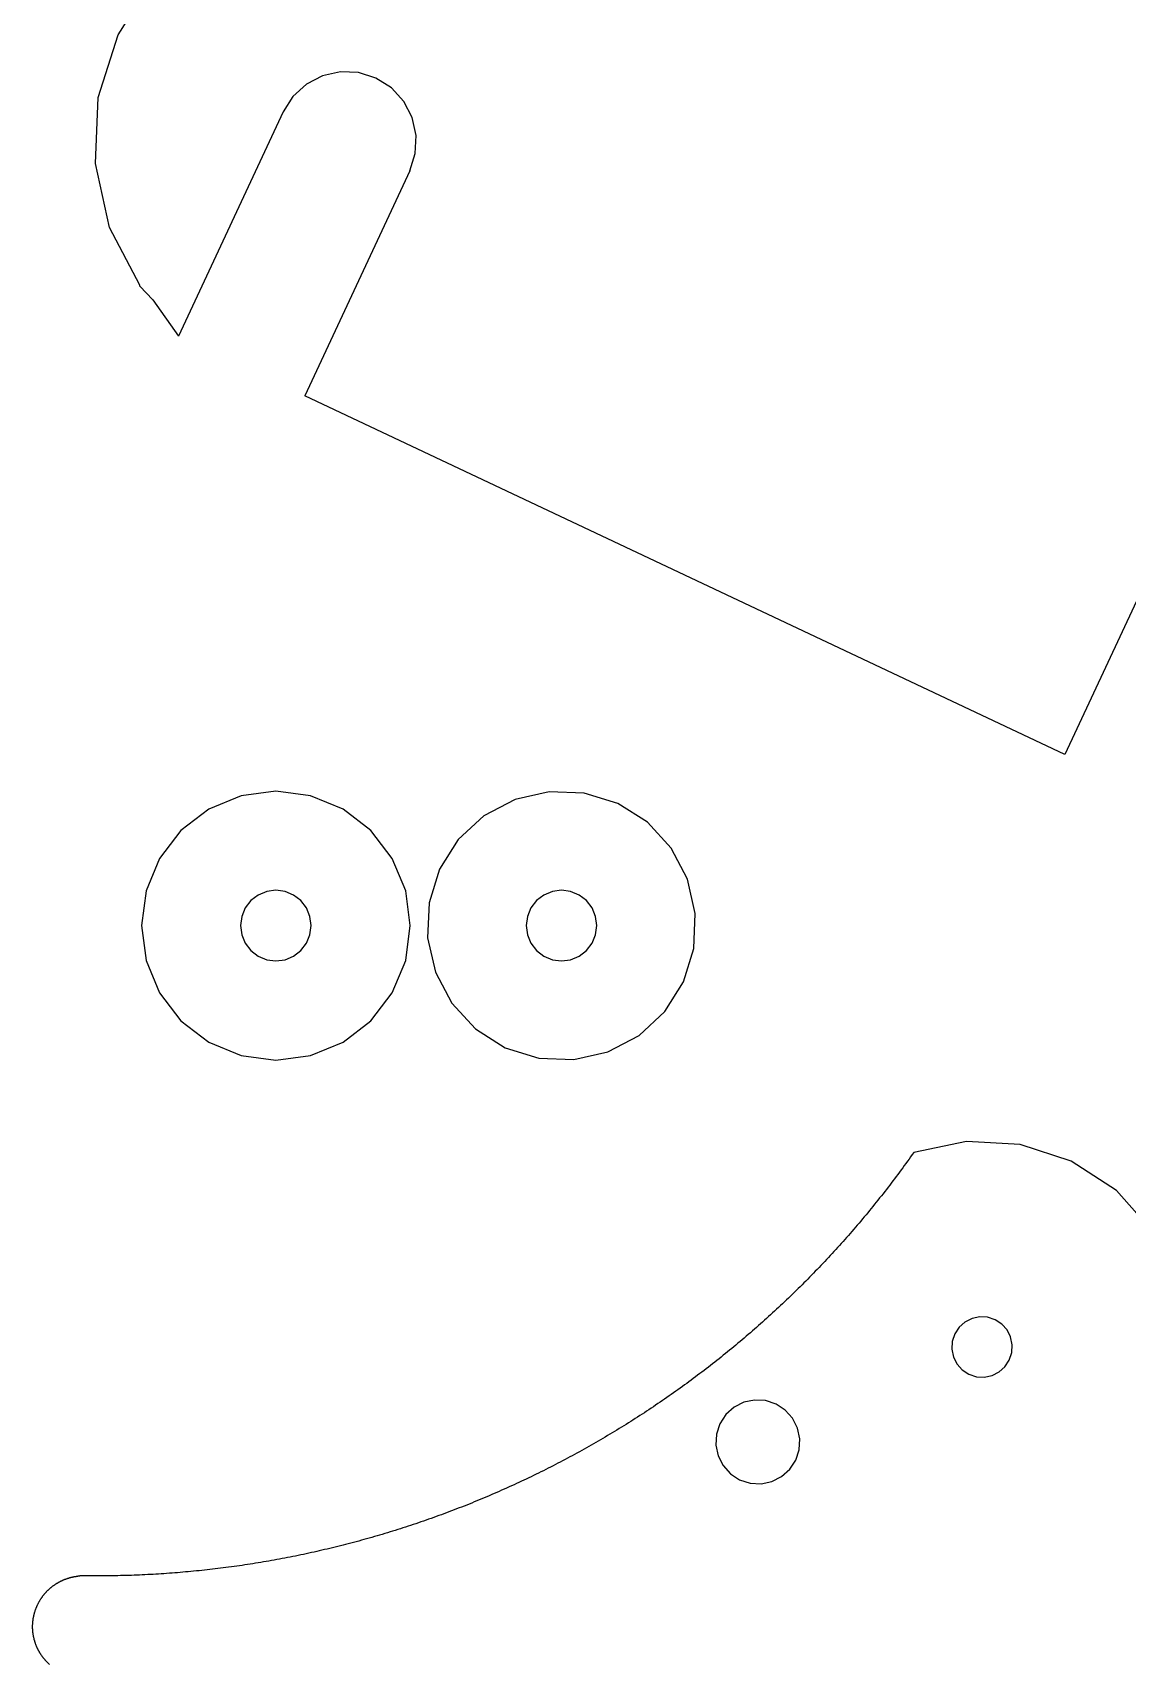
# Model space of a CAD drawing. Header units: metres. Extents: x 0 to 321, y 0 to 196.
# Drawn here: x 184.7 to 249.9, y 0 to 97.1 of the extents above; entities that cross this region are included whole.
import ezdxf

# ---------------------------------------------------------------- set-up
doc = ezdxf.new("R2010")
doc.units = ezdxf.units.M

msp = doc.modelspace()

# ---------------------------------------------------------------- linework, layer by layer
at = {"layer": 'Component#3'}
for p, q in [((189.824, 96.953), (191.928, 100.256)), ((188.647, 93.219), (189.824, 96.953)), ((201.996, 94.524), (201.032, 94.022)), ((203.056, 94.759), (201.996, 94.524)), ((204.141, 94.711), (203.056, 94.759)), ((205.177, 94.385), (204.141, 94.711)), ((206.093, 93.801), (205.177, 94.385)), ((188.476, 89.307), (188.647, 93.219)), ((200.232, 93.288), (199.648, 92.372)), ((201.032, 94.022), (200.232, 93.288)), ((206.827, 93), (206.093, 93.801)), ((199.648, 92.372), (193.421, 79.019)), ((207.328, 92.037), (206.827, 93)), ((207.563, 90.977), (207.328, 92.037)), ((207.516, 89.892), (207.563, 90.977)), ((207.189, 88.856), (207.516, 89.892)), ((189.323, 85.484), (188.476, 89.307)), ((207.189, 88.856), (200.948, 75.47)), ((191.119, 82.063), (189.323, 85.484)), ((191.131, 82.01), (191.119, 82.063)), ((191.891, 81.181), (191.131, 82.01)), ((191.891, 81.181), (193.421, 79.019)), ((246.185, 54.141), (200.948, 75.47)), ((252.517, 67.72), (246.185, 54.141))]:
    msp.add_line(p, q, dxfattribs=at)
at = {"layer": 'Layer0'}
for p, q in [((197.148, 51.683), (195.219, 50.883)), ((199.219, 51.955), (197.148, 51.683)), ((201.289, 51.683), (199.219, 51.955)), ((203.219, 50.883), (201.289, 51.683)), ((213.452, 51.461), (211.603, 50.49)), ((215.489, 51.922), (213.452, 51.461)), ((217.576, 51.839), (215.489, 51.922)), ((219.57, 51.219), (217.576, 51.839)), ((195.219, 50.883), (193.562, 49.612)), ((204.876, 49.612), (203.219, 50.883)), ((211.603, 50.49), (210.069, 49.072)), ((221.336, 50.104), (219.57, 51.219)), ((193.562, 49.612), (192.291, 47.955)), ((206.147, 47.955), (204.876, 49.612)), ((222.753, 48.57), (221.336, 50.104)), ((210.069, 49.072), (208.955, 47.307)), ((223.725, 46.722), (222.753, 48.57)), ((192.291, 47.955), (191.491, 46.026)), ((206.946, 46.026), (206.147, 47.955)), ((208.955, 47.307), (208.335, 45.312)), ((224.185, 44.685), (223.725, 46.722)), ((191.491, 46.026), (191.219, 43.955)), ((198.169, 45.774), (197.734, 45.44)), ((198.675, 45.984), (198.169, 45.774)), ((199.219, 46.055), (198.675, 45.984)), ((199.762, 45.984), (199.219, 46.055)), ((200.269, 45.774), (199.762, 45.984)), ((200.704, 45.44), (200.269, 45.774)), ((207.219, 43.955), (206.946, 46.026)), ((215.169, 45.774), (214.734, 45.44)), ((215.675, 45.984), (215.169, 45.774)), ((216.219, 46.055), (215.675, 45.984)), ((216.762, 45.984), (216.219, 46.055)), ((217.269, 45.774), (216.762, 45.984)), ((217.704, 45.44), (217.269, 45.774)), ((197.4, 45.005), (197.19, 44.499)), ((197.734, 45.44), (197.4, 45.005)), ((201.037, 45.005), (200.704, 45.44)), ((201.247, 44.499), (201.037, 45.005)), ((208.335, 45.312), (208.252, 43.225)), ((214.4, 45.005), (214.19, 44.499)), ((214.734, 45.44), (214.4, 45.005)), ((218.037, 45.005), (217.704, 45.44)), ((218.247, 44.499), (218.037, 45.005)), ((224.103, 42.598), (224.185, 44.685)), ((191.219, 43.955), (191.491, 41.885)), ((197.19, 44.499), (197.119, 43.955)), ((197.119, 43.955), (197.19, 43.412)), ((201.319, 43.955), (201.247, 44.499)), ((201.247, 43.412), (201.319, 43.955)), ((206.946, 41.885), (207.219, 43.955)), ((214.19, 44.499), (214.119, 43.955)), ((214.119, 43.955), (214.19, 43.412)), ((218.319, 43.955), (218.247, 44.499)), ((218.247, 43.412), (218.319, 43.955)), ((197.19, 43.412), (197.4, 42.905)), ((197.4, 42.905), (197.734, 42.47)), ((200.704, 42.47), (201.037, 42.905)), ((201.037, 42.905), (201.247, 43.412)), ((208.252, 43.225), (208.712, 41.188)), ((214.19, 43.412), (214.4, 42.905)), ((214.4, 42.905), (214.734, 42.47)), ((217.704, 42.47), (218.037, 42.905)), ((218.037, 42.905), (218.247, 43.412)), ((191.491, 41.885), (192.291, 39.955)), ((197.734, 42.47), (198.169, 42.136)), ((198.169, 42.136), (198.675, 41.927)), ((198.675, 41.927), (199.219, 41.855)), ((199.219, 41.855), (199.762, 41.927)), ((199.762, 41.927), (200.269, 42.136)), ((200.269, 42.136), (200.704, 42.47)), ((206.147, 39.955), (206.946, 41.885)), ((214.734, 42.47), (215.169, 42.136)), ((215.169, 42.136), (215.675, 41.927)), ((215.675, 41.927), (216.219, 41.855)), ((216.219, 41.855), (216.762, 41.927)), ((216.762, 41.927), (217.269, 42.136)), ((217.269, 42.136), (217.704, 42.47)), ((223.483, 40.604), (224.103, 42.598)), ((208.712, 41.188), (209.684, 39.34)), ((192.291, 39.955), (193.562, 38.298)), ((204.876, 38.298), (206.147, 39.955)), ((222.368, 38.838), (223.483, 40.604)), ((209.684, 39.34), (211.101, 37.806)), ((220.834, 37.421), (222.368, 38.838)), ((193.562, 38.298), (195.219, 37.027)), ((203.219, 37.027), (204.876, 38.298)), ((195.219, 37.027), (197.148, 36.228)), ((201.289, 36.228), (203.219, 37.027)), ((211.101, 37.806), (212.867, 36.691)), ((218.985, 36.449), (220.834, 37.421)), ((197.148, 36.228), (199.219, 35.955)), ((199.219, 35.955), (201.289, 36.228)), ((212.867, 36.691), (214.862, 36.071)), ((214.862, 36.071), (216.948, 35.988)), ((216.948, 35.988), (218.985, 36.449)), ((240.323, 31.118), (237.188, 30.461)), ((243.521, 30.941), (240.323, 31.118)), ((237.001, 30.198), (236.907, 30.067)), ((237.095, 30.329), (237.001, 30.198)), ((237.188, 30.461), (237.095, 30.329)), ((246.565, 29.942), (243.521, 30.941)), ((236.24, 29.156), (236.144, 29.027)), ((236.337, 29.285), (236.24, 29.156)), ((236.433, 29.415), (236.337, 29.285)), ((236.528, 29.545), (236.433, 29.415)), ((236.624, 29.675), (236.528, 29.545)), ((236.719, 29.805), (236.624, 29.675)), ((236.813, 29.936), (236.719, 29.805)), ((236.907, 30.067), (236.813, 29.936)), ((249.246, 28.19), (246.565, 29.942)), ((235.556, 28.257), (235.457, 28.13)), ((235.655, 28.385), (235.556, 28.257)), ((235.753, 28.513), (235.655, 28.385)), ((235.851, 28.641), (235.753, 28.513)), ((235.949, 28.769), (235.851, 28.641)), ((236.047, 28.898), (235.949, 28.769)), ((236.144, 29.027), (236.047, 28.898)), ((251.382, 25.803), (249.246, 28.19)), ((234.753, 27.247), (234.651, 27.122)), ((234.855, 27.372), (234.753, 27.247)), ((234.956, 27.498), (234.855, 27.372)), ((235.057, 27.624), (234.956, 27.498)), ((235.157, 27.75), (235.057, 27.624)), ((235.257, 27.876), (235.157, 27.75)), ((235.357, 28.003), (235.257, 27.876)), ((235.457, 28.13), (235.357, 28.003)), ((233.929, 26.254), (233.824, 26.131)), ((234.033, 26.377), (233.929, 26.254)), ((234.137, 26.5), (234.033, 26.377)), ((234.24, 26.624), (234.137, 26.5)), ((234.344, 26.748), (234.24, 26.624)), ((234.446, 26.872), (234.344, 26.748)), ((234.549, 26.997), (234.446, 26.872)), ((234.651, 27.122), (234.549, 26.997)), ((233.083, 25.279), (232.975, 25.159)), ((233.19, 25.4), (233.083, 25.279)), ((233.296, 25.521), (233.19, 25.4)), ((233.402, 25.643), (233.296, 25.521)), ((233.508, 25.764), (233.402, 25.643)), ((233.614, 25.886), (233.508, 25.764)), ((233.719, 26.009), (233.614, 25.886)), ((233.824, 26.131), (233.719, 26.009)), ((232.216, 24.323), (232.106, 24.205)), ((232.325, 24.442), (232.216, 24.323)), ((232.434, 24.56), (232.325, 24.442)), ((232.543, 24.679), (232.434, 24.56)), ((232.652, 24.799), (232.543, 24.679)), ((232.76, 24.918), (232.652, 24.799)), ((232.868, 25.038), (232.76, 24.918)), ((232.975, 25.159), (232.868, 25.038)), ((231.328, 23.386), (231.216, 23.27)), ((231.44, 23.502), (231.328, 23.386)), ((231.552, 23.618), (231.44, 23.502)), ((231.664, 23.735), (231.552, 23.618)), ((231.775, 23.852), (231.664, 23.735)), ((231.885, 23.969), (231.775, 23.852)), ((231.996, 24.087), (231.885, 23.969)), ((232.106, 24.205), (231.996, 24.087)), ((230.306, 22.355), (230.191, 22.242)), ((230.421, 22.468), (230.306, 22.355)), ((230.535, 22.582), (230.421, 22.468)), ((230.65, 22.696), (230.535, 22.582)), ((230.764, 22.81), (230.65, 22.696)), ((230.877, 22.925), (230.764, 22.81)), ((230.99, 23.039), (230.877, 22.925)), ((231.103, 23.155), (230.99, 23.039)), ((231.216, 23.27), (231.103, 23.155)), ((229.377, 21.46), (229.259, 21.349)), ((229.494, 21.57), (229.377, 21.46)), ((229.611, 21.682), (229.494, 21.57)), ((229.727, 21.793), (229.611, 21.682)), ((229.844, 21.905), (229.727, 21.793)), ((229.96, 22.017), (229.844, 21.905)), ((230.076, 22.129), (229.96, 22.017)), ((230.191, 22.242), (230.076, 22.129)), ((228.308, 20.477), (228.188, 20.369)), ((228.428, 20.585), (228.308, 20.477)), ((228.547, 20.693), (228.428, 20.585)), ((228.667, 20.802), (228.547, 20.693)), ((228.786, 20.91), (228.667, 20.802)), ((228.904, 21.02), (228.786, 20.91)), ((229.023, 21.129), (228.904, 21.02)), ((229.141, 21.239), (229.023, 21.129)), ((229.259, 21.349), (229.141, 21.239)), ((240.654, 20.582), (240.235, 20.369)), ((241.114, 20.678), (240.654, 20.582)), ((241.583, 20.652), (241.114, 20.678)), ((242.03, 20.505), (241.583, 20.652)), ((242.423, 20.248), (242.03, 20.505)), ((227.215, 19.52), (227.093, 19.416)), ((227.338, 19.625), (227.215, 19.52)), ((227.46, 19.731), (227.338, 19.625)), ((227.582, 19.836), (227.46, 19.731)), ((227.704, 19.942), (227.582, 19.836)), ((227.825, 20.049), (227.704, 19.942)), ((227.946, 20.155), (227.825, 20.049)), ((228.067, 20.262), (227.946, 20.155)), ((228.188, 20.369), (228.067, 20.262)), ((239.628, 19.663), (239.481, 19.216)), ((239.885, 20.056), (239.628, 19.663)), ((240.235, 20.369), (239.885, 20.056)), ((242.737, 19.898), (242.423, 20.248)), ((242.949, 19.479), (242.737, 19.898)), ((243.045, 19.019), (242.949, 19.479)), ((225.975, 18.489), (225.849, 18.388)), ((226.1, 18.591), (225.975, 18.489)), ((226.225, 18.693), (226.1, 18.591)), ((226.35, 18.795), (226.225, 18.693)), ((226.474, 18.898), (226.35, 18.795)), ((226.599, 19.001), (226.474, 18.898)), ((226.722, 19.104), (226.599, 19.001)), ((226.846, 19.208), (226.722, 19.104)), ((226.969, 19.312), (226.846, 19.208)), ((227.093, 19.416), (226.969, 19.312)), ((239.481, 19.216), (239.455, 18.747)), ((239.455, 18.747), (239.552, 18.287)), ((242.873, 18.103), (243.019, 18.55)), ((243.019, 18.55), (243.045, 19.019)), ((224.706, 17.492), (224.578, 17.395)), ((224.834, 17.591), (224.706, 17.492)), ((224.962, 17.689), (224.834, 17.591)), ((225.09, 17.788), (224.962, 17.689)), ((225.217, 17.887), (225.09, 17.788)), ((225.344, 17.987), (225.217, 17.887)), ((225.471, 18.086), (225.344, 17.987)), ((225.597, 18.187), (225.471, 18.086)), ((225.723, 18.287), (225.597, 18.187)), ((225.849, 18.388), (225.723, 18.287)), ((239.552, 18.287), (239.764, 17.868)), ((239.764, 17.868), (240.077, 17.518)), ((240.077, 17.518), (240.47, 17.261)), ((242.265, 17.397), (242.615, 17.71)), ((242.615, 17.71), (242.873, 18.103)), ((223.412, 16.53), (223.281, 16.436)), ((223.542, 16.625), (223.412, 16.53)), ((223.673, 16.72), (223.542, 16.625)), ((223.803, 16.815), (223.673, 16.72)), ((223.933, 16.911), (223.803, 16.815)), ((224.062, 17.007), (223.933, 16.911)), ((224.192, 17.103), (224.062, 17.007)), ((224.321, 17.2), (224.192, 17.103)), ((224.45, 17.297), (224.321, 17.2)), ((224.578, 17.395), (224.45, 17.297)), ((240.47, 17.261), (240.917, 17.114)), ((240.917, 17.114), (241.386, 17.088)), ((241.386, 17.088), (241.846, 17.185)), ((241.846, 17.185), (242.265, 17.397)), ((222.091, 15.603), (221.958, 15.513)), ((222.224, 15.694), (222.091, 15.603)), ((222.357, 15.786), (222.224, 15.694)), ((222.49, 15.878), (222.357, 15.786)), ((222.622, 15.97), (222.49, 15.878)), ((222.755, 16.062), (222.622, 15.97)), ((222.886, 16.155), (222.755, 16.062)), ((223.018, 16.248), (222.886, 16.155)), ((223.15, 16.342), (223.018, 16.248)), ((223.281, 16.436), (223.15, 16.342)), ((227.078, 15.594), (226.496, 15.299)), ((227.717, 15.727), (227.078, 15.594)), ((228.368, 15.691), (227.717, 15.727)), ((228.989, 15.488), (228.368, 15.691)), ((220.61, 14.625), (220.474, 14.539)), ((220.746, 14.713), (220.61, 14.625)), ((220.882, 14.8), (220.746, 14.713)), ((221.017, 14.888), (220.882, 14.8)), ((221.152, 14.976), (221.017, 14.888)), ((221.287, 15.064), (221.152, 14.976)), ((221.422, 15.153), (221.287, 15.064)), ((221.556, 15.243), (221.422, 15.153)), ((221.69, 15.332), (221.556, 15.243)), ((221.824, 15.422), (221.69, 15.332)), ((221.958, 15.513), (221.824, 15.422)), ((226.009, 14.864), (225.652, 14.317)), ((226.496, 15.299), (226.009, 14.864)), ((229.535, 15.131), (228.989, 15.488)), ((229.97, 14.645), (229.535, 15.131)), ((230.265, 14.062), (229.97, 14.645)), ((218.962, 13.61), (218.824, 13.527)), ((219.101, 13.692), (218.962, 13.61)), ((219.239, 13.775), (219.101, 13.692)), ((219.377, 13.859), (219.239, 13.775)), ((219.515, 13.942), (219.377, 13.859)), ((219.653, 14.026), (219.515, 13.942)), ((219.79, 14.111), (219.653, 14.026)), ((219.928, 14.196), (219.79, 14.111)), ((220.065, 14.281), (219.928, 14.196)), ((220.201, 14.366), (220.065, 14.281)), ((220.338, 14.452), (220.201, 14.366)), ((220.474, 14.539), (220.338, 14.452)), ((225.449, 13.697), (225.413, 13.046)), ((225.652, 14.317), (225.449, 13.697)), ((230.399, 13.423), (230.265, 14.062)), ((217.282, 12.648), (217.141, 12.57)), ((217.423, 12.726), (217.282, 12.648)), ((217.564, 12.805), (217.423, 12.726)), ((217.705, 12.883), (217.564, 12.805)), ((217.846, 12.963), (217.705, 12.883)), ((217.986, 13.042), (217.846, 12.963)), ((218.126, 13.122), (217.986, 13.042)), ((218.266, 13.202), (218.126, 13.122)), ((218.406, 13.283), (218.266, 13.202)), ((218.545, 13.364), (218.406, 13.283)), ((218.685, 13.446), (218.545, 13.364)), ((218.824, 13.527), (218.685, 13.446)), ((225.413, 13.046), (225.547, 12.407)), ((230.159, 12.152), (230.363, 12.772)), ((230.363, 12.772), (230.399, 13.423)), ((215.428, 11.669), (215.284, 11.596)), ((215.572, 11.742), (215.428, 11.669)), ((215.715, 11.815), (215.572, 11.742)), ((215.859, 11.889), (215.715, 11.815)), ((216.002, 11.963), (215.859, 11.889)), ((216.145, 12.038), (216.002, 11.963)), ((216.288, 12.113), (216.145, 12.038)), ((216.431, 12.188), (216.288, 12.113)), ((216.573, 12.264), (216.431, 12.188)), ((216.715, 12.34), (216.573, 12.264)), ((216.857, 12.416), (216.715, 12.34)), ((216.999, 12.493), (216.857, 12.416)), ((217.141, 12.57), (216.999, 12.493)), ((225.547, 12.407), (225.841, 11.825)), ((225.841, 11.825), (226.277, 11.338)), ((229.802, 11.605), (230.159, 12.152)), ((213.394, 10.688), (213.247, 10.62)), ((213.54, 10.755), (213.394, 10.688)), ((213.686, 10.823), (213.54, 10.755)), ((213.833, 10.891), (213.686, 10.823)), ((213.979, 10.96), (213.833, 10.891)), ((214.124, 11.029), (213.979, 10.96)), ((214.27, 11.099), (214.124, 11.029)), ((214.415, 11.168), (214.27, 11.099)), ((214.561, 11.239), (214.415, 11.168)), ((214.706, 11.309), (214.561, 11.239)), ((214.85, 11.38), (214.706, 11.309)), ((214.995, 11.452), (214.85, 11.38)), ((215.14, 11.524), (214.995, 11.452)), ((215.284, 11.596), (215.14, 11.524)), ((226.277, 11.338), (226.823, 10.981)), ((226.823, 10.981), (227.443, 10.778)), ((227.443, 10.778), (228.095, 10.742)), ((228.095, 10.742), (228.733, 10.876)), ((228.733, 10.876), (229.316, 11.17)), ((229.316, 11.17), (229.802, 11.605)), ((211.174, 9.723), (211.025, 9.662)), ((211.324, 9.784), (211.174, 9.723)), ((211.473, 9.846), (211.324, 9.784)), ((211.621, 9.909), (211.473, 9.846)), ((211.77, 9.971), (211.621, 9.909)), ((211.918, 10.034), (211.77, 9.971)), ((212.067, 10.098), (211.918, 10.034)), ((212.215, 10.162), (212.067, 10.098)), ((212.363, 10.226), (212.215, 10.162)), ((212.511, 10.291), (212.363, 10.226)), ((212.658, 10.356), (212.511, 10.291)), ((212.806, 10.422), (212.658, 10.356)), ((212.953, 10.487), (212.806, 10.422)), ((213.1, 10.554), (212.953, 10.487)), ((213.247, 10.62), (213.1, 10.554)), ((208.614, 8.74), (208.462, 8.686)), ((208.766, 8.794), (208.614, 8.74)), ((208.918, 8.849), (208.766, 8.794)), ((209.069, 8.905), (208.918, 8.849)), ((209.221, 8.961), (209.069, 8.905)), ((209.372, 9.017), (209.221, 8.961)), ((209.523, 9.073), (209.372, 9.017)), ((209.674, 9.13), (209.523, 9.073)), ((209.825, 9.188), (209.674, 9.13)), ((209.975, 9.246), (209.825, 9.188)), ((210.126, 9.304), (209.975, 9.246)), ((210.276, 9.363), (210.126, 9.304)), ((210.426, 9.422), (210.276, 9.363)), ((210.576, 9.481), (210.426, 9.422)), ((210.726, 9.541), (210.576, 9.481)), ((210.876, 9.601), (210.726, 9.541)), ((211.025, 9.662), (210.876, 9.601)), ((205.703, 7.782), (205.548, 7.736)), ((205.857, 7.829), (205.703, 7.782)), ((206.012, 7.876), (205.857, 7.829)), ((206.166, 7.923), (206.012, 7.876)), ((206.32, 7.971), (206.166, 7.923)), ((206.474, 8.02), (206.32, 7.971)), ((206.628, 8.068), (206.474, 8.02)), ((206.781, 8.117), (206.628, 8.068)), ((206.935, 8.167), (206.781, 8.117)), ((207.088, 8.217), (206.935, 8.167)), ((207.241, 8.267), (207.088, 8.217)), ((207.395, 8.318), (207.241, 8.267)), ((207.547, 8.37), (207.395, 8.318)), ((207.7, 8.421), (207.547, 8.37)), ((207.853, 8.473), (207.7, 8.421)), ((208.006, 8.526), (207.853, 8.473)), ((208.158, 8.579), (208.006, 8.526)), ((208.31, 8.632), (208.158, 8.579)), ((208.462, 8.686), (208.31, 8.632)), ((202.119, 6.825), (201.961, 6.788)), ((202.276, 6.862), (202.119, 6.825)), ((202.433, 6.899), (202.276, 6.862)), ((202.589, 6.937), (202.433, 6.899)), ((202.746, 6.975), (202.589, 6.937)), ((202.903, 7.014), (202.746, 6.975)), ((203.059, 7.053), (202.903, 7.014)), ((203.216, 7.093), (203.059, 7.053)), ((203.372, 7.133), (203.216, 7.093)), ((203.528, 7.173), (203.372, 7.133)), ((203.684, 7.214), (203.528, 7.173)), ((203.84, 7.255), (203.684, 7.214)), ((203.996, 7.296), (203.84, 7.255)), ((204.152, 7.338), (203.996, 7.296)), ((204.308, 7.381), (204.152, 7.338)), ((204.463, 7.424), (204.308, 7.381)), ((204.618, 7.467), (204.463, 7.424)), ((204.774, 7.511), (204.618, 7.467)), ((204.929, 7.555), (204.774, 7.511)), ((205.084, 7.6), (204.929, 7.555)), ((205.239, 7.645), (205.084, 7.6)), ((205.394, 7.69), (205.239, 7.645)), ((205.548, 7.736), (205.394, 7.69)), ((196.887, 5.846), (196.728, 5.824)), ((197.047, 5.869), (196.887, 5.846)), ((197.207, 5.892), (197.047, 5.869)), ((197.366, 5.916), (197.207, 5.892)), ((197.526, 5.94), (197.366, 5.916)), ((197.685, 5.964), (197.526, 5.94)), ((197.845, 5.989), (197.685, 5.964)), ((198.004, 6.015), (197.845, 5.989)), ((198.163, 6.04), (198.004, 6.015)), ((198.322, 6.067), (198.163, 6.04)), ((198.481, 6.093), (198.322, 6.067)), ((198.641, 6.12), (198.481, 6.093)), ((198.799, 6.148), (198.641, 6.12)), ((198.958, 6.176), (198.799, 6.148)), ((199.117, 6.204), (198.958, 6.176)), ((199.276, 6.233), (199.117, 6.204)), ((199.435, 6.262), (199.276, 6.233)), ((199.593, 6.292), (199.435, 6.262)), ((199.752, 6.322), (199.593, 6.292)), ((199.91, 6.353), (199.752, 6.322)), ((200.068, 6.384), (199.91, 6.353)), ((200.227, 6.415), (200.068, 6.384)), ((200.385, 6.447), (200.227, 6.415)), ((200.543, 6.479), (200.385, 6.447)), ((200.701, 6.512), (200.543, 6.479)), ((200.859, 6.545), (200.701, 6.512)), ((201.017, 6.578), (200.859, 6.545)), ((201.174, 6.612), (201.017, 6.578)), ((201.332, 6.647), (201.174, 6.612)), ((201.489, 6.681), (201.332, 6.647)), ((201.647, 6.717), (201.489, 6.681)), ((201.804, 6.752), (201.647, 6.717)), ((201.961, 6.788), (201.804, 6.752)), ((186.235, 4.853), (186.258, 4.867)), ((186.258, 4.867), (186.281, 4.88)), ((186.281, 4.88), (186.304, 4.892)), ((186.304, 4.892), (186.327, 4.905)), ((186.327, 4.905), (186.351, 4.917)), ((186.351, 4.917), (186.374, 4.93)), ((186.374, 4.93), (186.398, 4.942)), ((186.398, 4.942), (186.421, 4.954)), ((186.421, 4.954), (186.445, 4.965)), ((186.445, 4.965), (186.469, 4.977)), ((186.469, 4.977), (186.493, 4.988)), ((186.493, 4.988), (186.517, 4.999)), ((186.517, 4.999), (186.541, 5.01)), ((186.541, 5.01), (186.565, 5.02)), ((186.565, 5.02), (186.589, 5.031)), ((186.589, 5.031), (186.614, 5.041)), ((186.614, 5.041), (186.638, 5.051)), ((186.638, 5.051), (186.663, 5.06)), ((186.663, 5.06), (186.687, 5.07)), ((186.687, 5.07), (186.712, 5.079)), ((186.712, 5.079), (186.737, 5.088)), ((186.737, 5.088), (186.762, 5.097)), ((186.762, 5.097), (186.786, 5.106)), ((186.786, 5.106), (186.812, 5.114)), ((186.812, 5.114), (186.837, 5.122)), ((186.837, 5.122), (186.862, 5.13)), ((186.862, 5.13), (186.887, 5.138)), ((186.887, 5.138), (186.912, 5.146)), ((186.912, 5.146), (186.938, 5.153)), ((186.938, 5.153), (186.963, 5.16)), ((186.963, 5.16), (186.989, 5.167)), ((186.989, 5.167), (187.014, 5.174)), ((187.014, 5.174), (187.04, 5.18)), ((187.04, 5.18), (187.065, 5.186)), ((187.065, 5.186), (187.091, 5.192)), ((187.091, 5.192), (187.117, 5.198)), ((187.117, 5.198), (187.143, 5.204)), ((187.143, 5.204), (187.168, 5.209)), ((187.168, 5.209), (187.194, 5.214)), ((187.194, 5.214), (187.22, 5.219)), ((187.22, 5.219), (187.246, 5.224)), ((187.246, 5.224), (187.272, 5.228)), ((187.272, 5.228), (187.298, 5.232)), ((187.298, 5.232), (187.325, 5.236)), ((187.325, 5.236), (187.351, 5.24)), ((187.351, 5.24), (187.377, 5.243)), ((187.377, 5.243), (187.403, 5.247)), ((187.403, 5.247), (187.429, 5.25)), ((187.455, 5.252), (187.429, 5.25)), ((187.482, 5.255), (187.455, 5.252)), ((187.508, 5.257), (187.482, 5.255)), ((187.508, 5.257), (187.534, 5.26)), ((187.534, 5.26), (187.558, 5.27)), ((187.587, 5.263), (187.558, 5.27)), ((187.613, 5.265), (187.587, 5.263)), ((187.64, 5.266), (187.613, 5.265)), ((187.666, 5.267), (187.64, 5.266)), ((187.693, 5.267), (187.666, 5.267)), ((187.719, 5.268), (187.693, 5.267)), ((187.88, 5.266), (187.719, 5.268)), ((188.042, 5.264), (187.88, 5.266)), ((188.203, 5.263), (188.042, 5.264)), ((188.364, 5.262), (188.203, 5.263)), ((188.526, 5.262), (188.364, 5.262)), ((188.687, 5.262), (188.526, 5.262)), ((188.848, 5.263), (188.687, 5.262)), ((189.01, 5.263), (188.848, 5.263)), ((189.171, 5.265), (189.01, 5.263)), ((189.332, 5.267), (189.171, 5.265)), ((189.493, 5.269), (189.332, 5.267)), ((189.655, 5.272), (189.493, 5.269)), ((189.816, 5.275), (189.655, 5.272)), ((189.977, 5.279), (189.816, 5.275)), ((190.139, 5.283), (189.977, 5.279)), ((190.3, 5.287), (190.139, 5.283)), ((190.461, 5.292), (190.3, 5.287)), ((190.622, 5.297), (190.461, 5.292)), ((190.784, 5.303), (190.622, 5.297)), ((190.945, 5.309), (190.784, 5.303)), ((191.106, 5.316), (190.945, 5.309)), ((191.267, 5.323), (191.106, 5.316)), ((191.428, 5.331), (191.267, 5.323)), ((191.589, 5.339), (191.428, 5.331)), ((191.751, 5.347), (191.589, 5.339)), ((191.912, 5.356), (191.751, 5.347)), ((192.073, 5.365), (191.912, 5.356)), ((192.234, 5.375), (192.073, 5.365)), ((192.395, 5.385), (192.234, 5.375)), ((192.556, 5.396), (192.395, 5.385)), ((192.717, 5.407), (192.556, 5.396)), ((192.878, 5.418), (192.717, 5.407)), ((193.039, 5.43), (192.878, 5.418)), ((193.199, 5.442), (193.039, 5.43)), ((193.36, 5.455), (193.199, 5.442)), ((193.521, 5.468), (193.36, 5.455)), ((193.682, 5.482), (193.521, 5.468)), ((193.842, 5.496), (193.682, 5.482)), ((194.003, 5.51), (193.842, 5.496)), ((194.164, 5.525), (194.003, 5.51)), ((194.324, 5.541), (194.164, 5.525)), ((194.485, 5.557), (194.324, 5.541)), ((194.645, 5.573), (194.485, 5.557)), ((194.806, 5.59), (194.645, 5.573)), ((194.966, 5.607), (194.806, 5.59)), ((195.127, 5.624), (194.966, 5.607)), ((195.287, 5.642), (195.127, 5.624)), ((195.447, 5.661), (195.287, 5.642)), ((195.607, 5.68), (195.447, 5.661)), ((195.768, 5.699), (195.607, 5.68)), ((195.928, 5.719), (195.768, 5.699)), ((196.088, 5.739), (195.928, 5.719)), ((196.248, 5.759), (196.088, 5.739)), ((196.408, 5.78), (196.248, 5.759)), ((196.568, 5.802), (196.408, 5.78)), ((196.728, 5.824), (196.568, 5.802)), ((185.217, 3.875), (185.232, 3.897)), ((185.232, 3.897), (185.246, 3.919)), ((185.246, 3.919), (185.261, 3.941)), ((185.261, 3.941), (185.276, 3.962)), ((185.276, 3.962), (185.291, 3.984)), ((185.291, 3.984), (185.306, 4.006)), ((185.306, 4.006), (185.322, 4.027)), ((185.322, 4.027), (185.337, 4.048)), ((185.337, 4.048), (185.353, 4.069)), ((185.353, 4.069), (185.369, 4.09)), ((185.369, 4.09), (185.385, 4.111)), ((185.385, 4.111), (185.402, 4.132)), ((185.402, 4.132), (185.418, 4.152)), ((185.418, 4.152), (185.435, 4.173)), ((185.435, 4.173), (185.452, 4.193)), ((185.452, 4.193), (185.469, 4.213)), ((185.469, 4.213), (185.486, 4.233)), ((185.486, 4.233), (185.504, 4.253)), ((185.504, 4.253), (185.521, 4.273)), ((185.521, 4.273), (185.539, 4.292)), ((185.539, 4.292), (185.557, 4.311)), ((185.557, 4.311), (185.575, 4.331)), ((185.575, 4.331), (185.594, 4.35)), ((185.594, 4.35), (185.612, 4.369)), ((185.612, 4.369), (185.631, 4.387)), ((185.631, 4.387), (185.649, 4.406)), ((185.649, 4.406), (185.668, 4.424)), ((185.668, 4.424), (185.688, 4.442)), ((185.688, 4.442), (185.707, 4.46)), ((185.707, 4.46), (185.726, 4.478)), ((185.726, 4.478), (185.746, 4.496)), ((185.746, 4.496), (185.766, 4.514)), ((185.766, 4.514), (185.785, 4.531)), ((185.785, 4.531), (185.805, 4.548)), ((185.805, 4.548), (185.826, 4.565)), ((185.826, 4.565), (185.846, 4.582)), ((185.846, 4.582), (185.866, 4.599)), ((185.866, 4.599), (185.887, 4.615)), ((185.887, 4.615), (185.908, 4.631)), ((185.908, 4.631), (185.929, 4.647)), ((185.929, 4.647), (185.95, 4.663)), ((185.95, 4.663), (185.971, 4.679)), ((185.971, 4.679), (185.992, 4.695)), ((185.992, 4.695), (186.014, 4.71)), ((186.014, 4.71), (186.035, 4.725)), ((186.035, 4.725), (186.057, 4.74)), ((186.057, 4.74), (186.079, 4.755)), ((186.079, 4.755), (186.101, 4.77)), ((186.101, 4.77), (186.123, 4.784)), ((186.123, 4.784), (186.145, 4.798)), ((186.145, 4.798), (186.168, 4.812)), ((186.168, 4.812), (186.19, 4.826)), ((186.19, 4.826), (186.213, 4.84)), ((186.213, 4.84), (186.235, 4.853)), ((184.813, 2.905), (184.819, 2.931)), ((184.819, 2.931), (184.825, 2.956)), ((184.825, 2.956), (184.831, 2.982)), ((184.831, 2.982), (184.838, 3.007)), ((184.838, 3.007), (184.845, 3.033)), ((184.845, 3.033), (184.852, 3.058)), ((184.852, 3.058), (184.859, 3.084)), ((184.859, 3.084), (184.866, 3.109)), ((184.866, 3.109), (184.874, 3.134)), ((184.874, 3.134), (184.882, 3.16)), ((184.882, 3.16), (184.89, 3.185)), ((184.89, 3.185), (184.898, 3.21)), ((184.898, 3.21), (184.907, 3.235)), ((184.907, 3.235), (184.916, 3.26)), ((184.916, 3.26), (184.925, 3.285)), ((184.925, 3.285), (184.934, 3.309)), ((184.934, 3.309), (184.943, 3.334)), ((184.943, 3.334), (184.953, 3.358)), ((184.953, 3.358), (184.963, 3.383)), ((184.963, 3.383), (184.973, 3.407)), ((184.973, 3.407), (184.983, 3.432)), ((184.983, 3.432), (184.993, 3.456)), ((184.993, 3.456), (185.004, 3.48)), ((185.004, 3.48), (185.015, 3.504)), ((185.015, 3.504), (185.026, 3.528)), ((185.026, 3.528), (185.037, 3.552)), ((185.037, 3.552), (185.049, 3.576)), ((185.049, 3.576), (185.061, 3.599)), ((185.061, 3.599), (185.073, 3.623)), ((185.073, 3.623), (185.085, 3.646)), ((185.085, 3.646), (185.097, 3.67)), ((185.097, 3.67), (185.11, 3.693)), ((185.11, 3.693), (185.122, 3.716)), ((185.122, 3.716), (185.135, 3.739)), ((185.135, 3.739), (185.148, 3.762)), ((185.148, 3.762), (185.162, 3.785)), ((185.162, 3.785), (185.175, 3.807)), ((185.175, 3.807), (185.189, 3.83)), ((185.189, 3.83), (185.203, 3.852)), ((185.203, 3.852), (185.217, 3.875)), ((184.74, 2.303), (184.741, 2.33)), ((184.74, 2.277), (184.74, 2.303)), ((184.74, 2.25), (184.74, 2.277)), ((184.74, 2.224), (184.74, 2.25)), ((184.74, 2.198), (184.74, 2.224)), ((184.741, 2.171), (184.74, 2.198)), ((184.741, 2.33), (184.742, 2.356)), ((184.741, 2.145), (184.741, 2.171)), ((184.742, 2.118), (184.741, 2.145)), ((184.742, 2.356), (184.743, 2.382)), ((184.743, 2.092), (184.742, 2.118)), ((184.743, 2.382), (184.744, 2.409)), ((184.745, 2.066), (184.743, 2.092)), ((184.744, 2.409), (184.746, 2.435)), ((184.747, 2.039), (184.745, 2.066)), ((184.746, 2.435), (184.748, 2.461)), ((184.748, 2.013), (184.747, 2.039)), ((184.748, 2.461), (184.75, 2.488)), ((184.751, 1.987), (184.748, 2.013)), ((184.75, 2.488), (184.752, 2.514)), ((184.753, 1.96), (184.751, 1.987)), ((184.752, 2.514), (184.754, 2.54)), ((184.756, 1.934), (184.753, 1.96)), ((184.754, 2.54), (184.757, 2.566)), ((184.757, 2.566), (184.76, 2.593)), ((184.76, 2.593), (184.763, 2.619)), ((184.763, 2.619), (184.767, 2.645)), ((184.767, 2.645), (184.77, 2.671)), ((184.77, 2.671), (184.774, 2.697)), ((184.774, 2.697), (184.778, 2.723)), ((184.778, 2.723), (184.782, 2.749)), ((184.782, 2.749), (184.787, 2.775)), ((184.787, 2.775), (184.792, 2.801)), ((184.792, 2.801), (184.797, 2.827)), ((184.797, 2.827), (184.802, 2.853)), ((184.802, 2.853), (184.807, 2.879)), ((184.807, 2.879), (184.813, 2.905)), ((184.758, 1.908), (184.756, 1.934)), ((184.761, 1.882), (184.758, 1.908)), ((184.765, 1.855), (184.761, 1.882)), ((184.768, 1.829), (184.765, 1.855)), ((184.772, 1.803), (184.768, 1.829)), ((184.776, 1.777), (184.772, 1.803)), ((184.78, 1.751), (184.776, 1.777)), ((184.784, 1.725), (184.78, 1.751)), ((184.789, 1.699), (184.784, 1.725)), ((184.794, 1.673), (184.789, 1.699)), ((184.799, 1.647), (184.794, 1.673)), ((184.804, 1.621), (184.799, 1.647)), ((184.81, 1.595), (184.804, 1.621)), ((184.816, 1.57), (184.81, 1.595)), ((184.822, 1.544), (184.816, 1.57)), ((184.828, 1.518), (184.822, 1.544)), ((184.834, 1.493), (184.828, 1.518)), ((184.841, 1.467), (184.834, 1.493)), ((184.848, 1.442), (184.841, 1.467)), ((184.855, 1.416), (184.848, 1.442)), ((184.862, 1.391), (184.855, 1.416)), ((184.87, 1.366), (184.862, 1.391)), ((184.878, 1.34), (184.87, 1.366)), ((184.886, 1.315), (184.878, 1.34)), ((184.894, 1.29), (184.886, 1.315)), ((184.902, 1.265), (184.894, 1.29)), ((184.911, 1.24), (184.902, 1.265)), ((184.92, 1.215), (184.911, 1.24)), ((184.929, 1.191), (184.92, 1.215)), ((184.938, 1.166), (184.929, 1.191)), ((184.948, 1.141), (184.938, 1.166)), ((184.957, 1.117), (184.948, 1.141)), ((184.967, 1.092), (184.957, 1.117)), ((184.977, 1.068), (184.967, 1.092)), ((184.988, 1.044), (184.977, 1.068)), ((184.998, 1.019), (184.988, 1.044)), ((185.009, 0.995), (184.998, 1.019)), ((185.02, 0.971), (185.009, 0.995)), ((185.031, 0.947), (185.02, 0.971)), ((185.043, 0.924), (185.031, 0.947)), ((185.054, 0.9), (185.043, 0.924)), ((185.066, 0.876), (185.054, 0.9)), ((185.078, 0.853), (185.066, 0.876)), ((185.091, 0.829), (185.078, 0.853)), ((185.103, 0.806), (185.091, 0.829)), ((185.116, 0.783), (185.103, 0.806)), ((185.128, 0.76), (185.116, 0.783)), ((185.141, 0.737), (185.128, 0.76)), ((185.155, 0.714), (185.141, 0.737)), ((185.168, 0.691), (185.155, 0.714)), ((185.182, 0.669), (185.168, 0.691)), ((185.196, 0.646), (185.182, 0.669)), ((185.21, 0.624), (185.196, 0.646)), ((185.224, 0.602), (185.21, 0.624)), ((185.238, 0.58), (185.224, 0.602)), ((185.253, 0.558), (185.238, 0.58)), ((185.268, 0.536), (185.253, 0.558)), ((185.283, 0.514), (185.268, 0.536)), ((185.298, 0.492), (185.283, 0.514)), ((185.313, 0.471), (185.298, 0.492)), ((185.329, 0.45), (185.313, 0.471)), ((185.345, 0.428), (185.329, 0.45)), ((185.361, 0.407), (185.345, 0.428)), ((185.377, 0.386), (185.361, 0.407)), ((185.393, 0.366), (185.377, 0.386)), ((185.409, 0.345), (185.393, 0.366)), ((185.426, 0.325), (185.409, 0.345)), ((185.443, 0.304), (185.426, 0.325)), ((185.46, 0.284), (185.443, 0.304)), ((185.477, 0.264), (185.46, 0.284)), ((185.494, 0.244), (185.477, 0.264)), ((185.512, 0.224), (185.494, 0.244)), ((185.53, 0.205), (185.512, 0.224)), ((185.548, 0.185), (185.53, 0.205)), ((185.566, 0.166), (185.548, 0.185)), ((185.584, 0.147), (185.566, 0.166)), ((185.602, 0.128), (185.584, 0.147)), ((185.621, 0.109), (185.602, 0.128)), ((185.639, 0.091), (185.621, 0.109)), ((185.658, 0.072), (185.639, 0.091)), ((185.677, 0.054), (185.658, 0.072)), ((185.697, 0.036), (185.677, 0.054)), ((185.716, 0.018), (185.697, 0.036)), ((185.735, 0), (185.716, 0.018))]:
    msp.add_line(p, q, dxfattribs=at)

doc.saveas('drawing.dxf')
